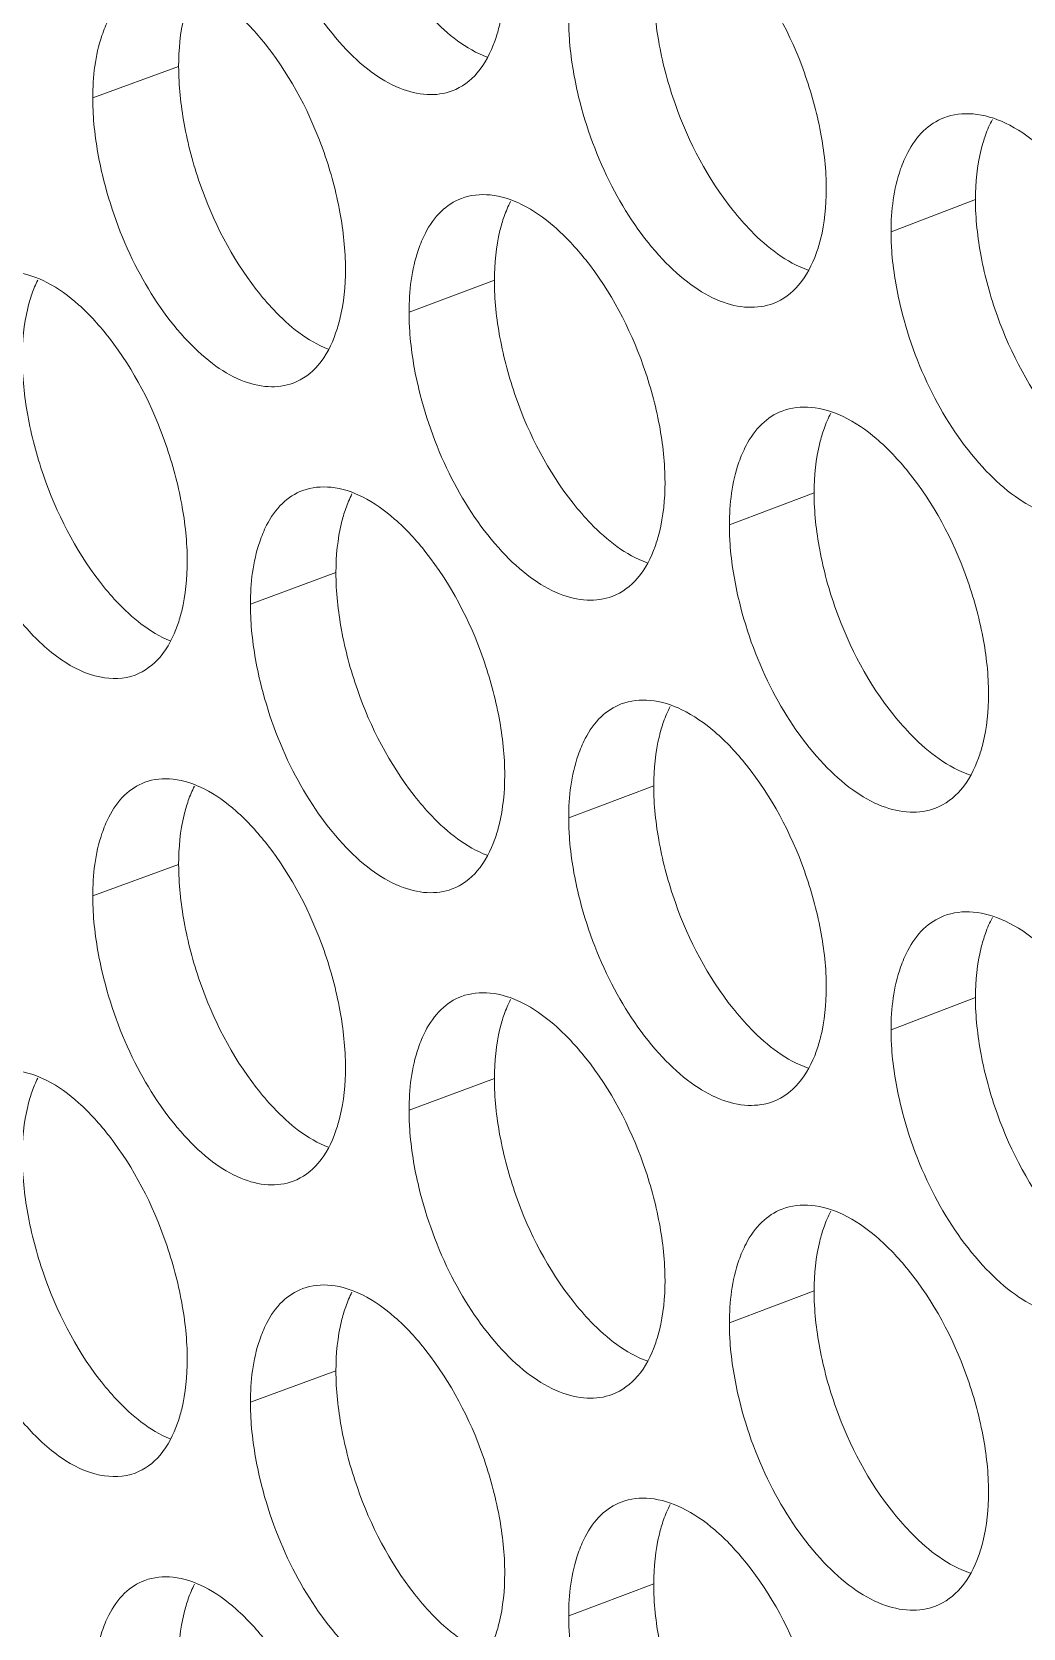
# Model space of a CAD drawing. Header units: millimetres. Extents: x 1177 to 4147, y 93 to 2194.
# Drawn here: x 2525.84 to 2535.62, y 917.84 to 933.59 of the extents above; entities that cross this region are included whole.
import ezdxf

# ---------------------------------------------------------------- set-up
doc = ezdxf.new("R2010")
doc.units = ezdxf.units.MM
doc.header["$LTSCALE"] = 0.1
doc.layers.get('0').update_dxf_attribs({"lineweight": 13})
doc.layers.add('标注', color=251, linetype='Continuous', lineweight=9)

# ---------------------------------------------------------------- blocks, each defined once
blk = doc.blocks.new('02')
at = {"layer": '标注'}
for p, q in [((4379.543, 924.483), (4378.332, 924.04)), ((4390.778, 922.609), (4389.588, 922.153)), ((4383.995, 921.468), (4382.792, 921.019)), ((4388.503, 918.474), (4387.309, 918.02)), ((4381.761, 917.347), (4380.555, 916.902)), ((4386.242, 914.343), (4385.043, 913.892)), ((4379.543, 913.233), (4378.332, 912.79)), ((4379.543, 913.233), (4378.332, 912.79)), ((4390.778, 911.359), (4389.588, 910.903)), ((4383.995, 910.218), (4382.792, 909.769)), ((4383.995, 910.218), (4382.792, 909.769)), ((4388.503, 907.224), (4387.309, 906.77)), ((4388.503, 907.224), (4387.309, 906.77)), ((4381.761, 906.097), (4380.555, 905.652)), ((4386.242, 903.093), (4385.043, 902.642))]:
    blk.add_line(p, q, dxfattribs=at)
for points, knots in [([(4380.692, 927.065), (4380.796, 926.63), (4381.094, 925.81), (4381.677, 924.927), (4382.226, 924.409), (4382.631, 924.167), (4383.031, 924.063), (4383.289, 924.096), (4383.401, 924.138)], [0, 0, 0, 0, 0.308628, 0.595689, 0.719688, 0.826459, 0.91799, 1, 1, 1, 1]), ([(4388.675, 922.749), (4388.675, 923.019), (4388.612, 923.58), (4388.314, 924.667), (4387.903, 925.442), (4387.549, 925.884)], [0, 0, 0, 0, 0.239784, 0.49717, 1, 1, 1, 1]), ([(4380.791, 924.765), (4380.659, 924.933), (4380.391, 925.23), (4379.941, 925.558), (4379.489, 925.714), (4379.191, 925.688), (4379.066, 925.642)], [0, 0, 0, 0, 0.313314, 0.581411, 0.805175, 1, 1, 1, 1]), ([(4384.002, 924.841), (4384.025, 924.907), (4384.112, 925.199), (4384.141, 925.507), (4384.141, 925.742)], [0, 0, 0, 0, 0.228498, 1, 1, 1, 1]), ([(4382.864, 925.455), (4382.942, 925.355), (4383.231, 925.018), (4383.595, 924.726), (4383.893, 924.613)], [0, 0, 0, 0, 0.284641, 1, 1, 1, 1]), ([(4386.242, 925.593), (4386.242, 925.323), (4386.303, 924.762), (4386.598, 923.674), (4387.006, 922.898), (4387.358, 922.456)], [0, 0, 0, 0, 0.239996, 0.497521, 1, 1, 1, 1]), ([(4379.679, 925.383), (4379.656, 925.318), (4379.571, 925.025), (4379.543, 924.718), (4379.543, 924.483)], [0, 0, 0, 0, 0.228131, 1, 1, 1, 1]), ([(4378.558, 925.151), (4378.52, 925.076), (4378.376, 924.723), (4378.332, 924.336), (4378.332, 924.04)], [0, 0, 0, 0, 0.220694, 1, 1, 1, 1]), ([(4385.043, 925.142), (4385.043, 925.055), (4385.057, 924.689), (4385.117, 924.326), (4385.183, 924.056)], [0, 0, 0, 0, 0.237713, 1, 1, 1, 1]), ([(4381.895, 921.622), (4381.895, 921.892), (4381.834, 922.453), (4381.542, 923.541), (4381.139, 924.319), (4380.791, 924.765)], [0, 0, 0, 0, 0.240004, 0.497624, 1, 1, 1, 1]), ([(4383.401, 924.138), (4383.537, 924.189), (4383.801, 924.39), (4383.945, 924.68), (4384.002, 924.841)], [0, 0, 0, 0, 0.459766, 1, 1, 1, 1]), ([(4379.543, 924.483), (4379.543, 924.212), (4379.603, 923.651), (4379.892, 922.562), (4380.291, 921.784), (4380.638, 921.338)], [0, 0, 0, 0, 0.240215, 0.497973, 1, 1, 1, 1]), ([(4378.332, 924.04), (4378.332, 923.953), (4378.345, 923.587), (4378.404, 923.224), (4378.468, 922.953)], [0, 0, 0, 0, 0.23764, 1, 1, 1, 1]), ([(4385.183, 924.056), (4385.288, 923.62), (4385.591, 922.799), (4386.183, 921.918), (4386.74, 921.404), (4387.151, 921.164), (4387.557, 921.064), (4387.818, 921.1), (4387.93, 921.143)], [0, 0, 0, 0, 0.307608, 0.594138, 0.718158, 0.825202, 0.917274, 1, 1, 1, 1]), ([(4390.334, 923.759), (4390.228, 923.718), (4390.022, 923.582), (4389.883, 923.382), (4389.824, 923.271)], [0, 0, 0, 0, 0.474323, 1, 1, 1, 1]), ([(4392.126, 922.907), (4391.988, 923.076), (4391.708, 923.372), (4391.24, 923.695), (4390.769, 923.842), (4390.463, 923.808), (4390.334, 923.759)], [0, 0, 0, 0, 0.310585, 0.577804, 0.802682, 1, 1, 1, 1]), ([(4390.919, 923.512), (4390.896, 923.446), (4390.808, 923.153), (4390.778, 922.845), (4390.778, 922.609)], [0, 0, 0, 0, 0.228851, 1, 1, 1, 1]), ([(4389.824, 923.271), (4389.785, 923.196), (4389.635, 922.842), (4389.588, 922.451), (4389.588, 922.153)], [0, 0, 0, 0, 0.221643, 1, 1, 1, 1]), ([(4378.468, 922.953), (4378.572, 922.518), (4378.867, 921.698), (4379.445, 920.815), (4379.99, 920.295), (4380.392, 920.051), (4380.79, 919.945), (4381.046, 919.978), (4381.157, 920.019)], [0, 0, 0, 0, 0.309142, 0.59647, 0.720459, 0.827093, 0.918352, 1, 1, 1, 1]), ([(4388.534, 921.847), (4388.558, 921.913), (4388.645, 922.206), (4388.675, 922.514), (4388.675, 922.749)], [0, 0, 0, 0, 0.228786, 1, 1, 1, 1]), ([(4383.531, 922.623), (4383.425, 922.583), (4383.218, 922.447), (4383.08, 922.245), (4383.022, 922.133)], [0, 0, 0, 0, 0.472462, 1, 1, 1, 1]), ([(4385.283, 921.755), (4385.148, 921.924), (4384.876, 922.221), (4384.419, 922.547), (4383.959, 922.699), (4383.658, 922.67), (4383.531, 922.623)], [0, 0, 0, 0, 0.312206, 0.579944, 0.804159, 1, 1, 1, 1]), ([(4390.778, 922.609), (4390.778, 922.339), (4390.841, 921.779), (4391.139, 920.692), (4391.552, 919.918), (4391.908, 919.477)], [0, 0, 0, 0, 0.239851, 0.497219, 1, 1, 1, 1]), ([(4384.133, 922.369), (4384.11, 922.303), (4384.024, 922.01), (4383.995, 921.703), (4383.995, 921.468)], [0, 0, 0, 0, 0.228418, 1, 1, 1, 1]), ([(4387.358, 922.456), (4387.439, 922.354), (4387.737, 922.013), (4388.112, 921.72), (4388.419, 921.612)], [0, 0, 0, 0, 0.284851, 1, 1, 1, 1]), ([(4383.022, 922.133), (4382.983, 922.058), (4382.837, 921.705), (4382.792, 921.316), (4382.792, 921.019)], [0, 0, 0, 0, 0.221061, 1, 1, 1, 1]), ([(4389.588, 922.153), (4389.588, 922.066), (4389.602, 921.701), (4389.663, 921.338), (4389.73, 921.067)], [0, 0, 0, 0, 0.237763, 1, 1, 1, 1]), ([(4387.93, 921.143), (4388.067, 921.195), (4388.331, 921.397), (4388.476, 921.687), (4388.534, 921.847)], [0, 0, 0, 0, 0.461212, 1, 1, 1, 1]), ([(4381.757, 920.721), (4381.78, 920.787), (4381.866, 921.079), (4381.895, 921.387), (4381.895, 921.622)], [0, 0, 0, 0, 0.228354, 1, 1, 1, 1]), ([(4386.401, 918.618), (4386.401, 918.888), (4386.339, 919.449), (4386.043, 920.536), (4385.635, 921.312), (4385.283, 921.755)], [0, 0, 0, 0, 0.239858, 0.497322, 1, 1, 1, 1]), ([(4378.566, 920.652), (4378.435, 920.821), (4378.17, 921.118), (4377.724, 921.446), (4377.275, 921.604), (4376.979, 921.579), (4376.855, 921.534)], [0, 0, 0, 0, 0.313876, 0.582158, 0.805693, 1, 1, 1, 1]), ([(4383.995, 921.468), (4383.995, 921.197), (4384.056, 920.636), (4384.349, 919.548), (4384.753, 918.771), (4385.104, 918.328)], [0, 0, 0, 0, 0.240069, 0.497672, 1, 1, 1, 1]), ([(4377.474, 921.274), (4377.451, 921.208), (4377.366, 920.915), (4377.338, 920.608), (4377.338, 920.373)], [0, 0, 0, 0, 0.227989, 1, 1, 1, 1]), ([(4380.638, 921.338), (4380.715, 921.238), (4381, 920.904), (4381.357, 920.612), (4381.651, 920.497)], [0, 0, 0, 0, 0.28452, 1, 1, 1, 1]), ([(4382.792, 921.019), (4382.792, 920.932), (4382.805, 920.567), (4382.865, 920.204), (4382.93, 919.933)], [0, 0, 0, 0, 0.237689, 1, 1, 1, 1]), ([(4389.73, 921.067), (4389.837, 920.631), (4390.144, 919.81), (4390.745, 918.931), (4391.31, 918.419), (4391.727, 918.183), (4392.138, 918.086), (4392.402, 918.126), (4392.516, 918.17)], [0, 0, 0, 0, 0.306595, 0.592601, 0.716644, 0.823962, 0.916568, 1, 1, 1, 1]), ([(4381.157, 920.019), (4381.293, 920.069), (4381.558, 920.27), (4381.7, 920.56), (4381.757, 920.721)], [0, 0, 0, 0, 0.459026, 1, 1, 1, 1]), ([(4379.664, 917.507), (4379.664, 917.777), (4379.603, 918.338), (4379.312, 919.427), (4378.913, 920.205), (4378.566, 920.652)], [0, 0, 0, 0, 0.240077, 0.497775, 1, 1, 1, 1]), ([(4377.338, 920.373), (4377.338, 920.103), (4377.398, 919.541), (4377.685, 918.452), (4378.082, 917.673), (4378.426, 917.225)], [0, 0, 0, 0, 0.240288, 0.498123, 1, 1, 1, 1]), ([(4382.93, 919.933), (4383.035, 919.497), (4383.336, 918.677), (4383.922, 917.795), (4384.475, 917.279), (4384.884, 917.038), (4385.287, 916.936), (4385.546, 916.971), (4385.658, 917.013)], [0, 0, 0, 0, 0.308117, 0.594911, 0.718921, 0.825829, 0.917631, 1, 1, 1, 1]), ([(4388.052, 919.625), (4387.946, 919.584), (4387.74, 919.449), (4387.602, 919.248), (4387.543, 919.137)], [0, 0, 0, 0, 0.473719, 1, 1, 1, 1]), ([(4389.831, 918.768), (4389.694, 918.937), (4389.417, 919.233), (4388.952, 919.557), (4388.485, 919.706), (4388.181, 919.674), (4388.052, 919.625)], [0, 0, 0, 0, 0.31112, 0.578509, 0.803168, 1, 1, 1, 1]), ([(4388.643, 919.376), (4388.62, 919.31), (4388.533, 919.017), (4388.503, 918.709), (4388.503, 918.474)], [0, 0, 0, 0, 0.228706, 1, 1, 1, 1]), ([(4387.543, 919.137), (4387.504, 919.062), (4387.355, 918.708), (4387.309, 918.317), (4387.309, 918.02)], [0, 0, 0, 0, 0.221445, 1, 1, 1, 1]), ([(4376.259, 918.846), (4376.391, 918.282), (4376.708, 917.478), (4377.334, 916.599), (4377.698, 916.251), (4377.889, 916.12)], [0, 0, 0, 0, 0.537696, 0.785444, 1, 1, 1, 1]), ([(4390.963, 915.635), (4390.963, 915.905), (4390.9, 916.466), (4390.6, 917.553), (4390.186, 918.327), (4389.831, 918.768)], [0, 0, 0, 0, 0.239711, 0.497019, 1, 1, 1, 1]), ([(4381.292, 918.505), (4381.185, 918.465), (4380.978, 918.33), (4380.841, 918.127), (4380.783, 918.014)], [0, 0, 0, 0, 0.471808, 1, 1, 1, 1]), ([(4383.03, 917.632), (4382.897, 917.801), (4382.626, 918.098), (4382.173, 918.424), (4381.717, 918.579), (4381.417, 918.551), (4381.292, 918.505)], [0, 0, 0, 0, 0.312757, 0.580674, 0.804664, 1, 1, 1, 1]), ([(4386.261, 917.717), (4386.285, 917.782), (4386.371, 918.075), (4386.401, 918.383), (4386.401, 918.618)], [0, 0, 0, 0, 0.228642, 1, 1, 1, 1]), ([(4388.503, 918.474), (4388.503, 918.203), (4388.565, 917.643), (4388.862, 916.555), (4389.272, 915.78), (4389.626, 915.339)], [0, 0, 0, 0, 0.239923, 0.49737, 1, 1, 1, 1]), ([(4381.899, 918.249), (4381.876, 918.183), (4381.79, 917.89), (4381.761, 917.583), (4381.761, 917.347)], [0, 0, 0, 0, 0.228275, 1, 1, 1, 1]), ([(4385.104, 918.328), (4385.183, 918.227), (4385.477, 917.888), (4385.846, 917.595), (4386.149, 917.485)], [0, 0, 0, 0, 0.284751, 1, 1, 1, 1]), ([(4380.783, 918.014), (4380.745, 917.94), (4380.599, 917.586), (4380.555, 917.198), (4380.555, 916.902)], [0, 0, 0, 0, 0.220876, 1, 1, 1, 1]), ([(4387.309, 918.02), (4387.309, 917.933), (4387.322, 917.567), (4387.383, 917.204), (4387.449, 916.934)], [0, 0, 0, 0, 0.237738, 1, 1, 1, 1]), ([(4384.141, 914.492), (4384.141, 914.762), (4384.079, 915.323), (4383.785, 916.411), (4383.38, 917.188), (4383.03, 917.632)], [0, 0, 0, 0, 0.239931, 0.497473, 1, 1, 1, 1]), ([(4385.658, 917.013), (4385.795, 917.064), (4386.059, 917.266), (4386.204, 917.556), (4386.261, 917.717)], [0, 0, 0, 0, 0.460494, 1, 1, 1, 1]), ([(4379.527, 916.606), (4379.55, 916.672), (4379.635, 916.964), (4379.664, 917.272), (4379.664, 917.507)], [0, 0, 0, 0, 0.22821, 1, 1, 1, 1]), ([(4381.761, 917.347), (4381.761, 917.077), (4381.822, 916.516), (4382.113, 915.428), (4382.515, 914.65), (4382.864, 914.205)], [0, 0, 0, 0, 0.240142, 0.497822, 1, 1, 1, 1]), ([(4378.426, 917.225), (4378.502, 917.127), (4378.782, 916.794), (4379.133, 916.504), (4379.423, 916.387)], [0, 0, 0, 0, 0.28439, 1, 1, 1, 1]), ([(4380.555, 916.902), (4380.555, 916.815), (4380.568, 916.449), (4380.628, 916.086), (4380.692, 915.815)], [0, 0, 0, 0, 0.237664, 1, 1, 1, 1]), ([(4387.449, 916.934), (4387.555, 916.498), (4387.861, 915.677), (4388.457, 914.797), (4389.018, 914.284), (4389.432, 914.046), (4389.841, 913.947), (4390.103, 913.985), (4390.216, 914.029)], [0, 0, 0, 0, 0.307101, 0.593368, 0.717399, 0.82458, 0.91692, 1, 1, 1, 1]), ([(4378.928, 915.904), (4379.064, 915.954), (4379.328, 916.155), (4379.47, 916.445), (4379.527, 916.606)], [0, 0, 0, 0, 0.458276, 1, 1, 1, 1]), ([(4377.889, 916.12), (4378.053, 916.008), (4378.387, 915.839), (4378.773, 915.847), (4378.928, 915.904)], [0, 0, 0, 0, 0.54679, 1, 1, 1, 1]), ([(4380.692, 915.815), (4380.796, 915.38), (4381.094, 914.56), (4381.677, 913.677), (4382.226, 913.159), (4382.631, 912.917), (4383.031, 912.813), (4383.289, 912.846), (4383.401, 912.888)], [0, 0, 0, 0, 0.308628, 0.595689, 0.719688, 0.826459, 0.91799, 1, 1, 1, 1]), ([(4387.549, 914.634), (4387.414, 914.803), (4387.139, 915.099), (4386.678, 915.424), (4386.215, 915.575), (4385.912, 915.544), (4385.785, 915.496)], [0, 0, 0, 0, 0.31166, 0.579222, 0.803661, 1, 1, 1, 1]), ([(4390.821, 914.733), (4390.845, 914.799), (4390.933, 915.092), (4390.963, 915.4), (4390.963, 915.635)], [0, 0, 0, 0, 0.228931, 1, 1, 1, 1]), ([(4385.785, 915.496), (4385.679, 915.456), (4385.472, 915.321), (4385.334, 915.119), (4385.276, 915.007)], [0, 0, 0, 0, 0.473099, 1, 1, 1, 1]), ([(4389.626, 915.339), (4389.708, 915.237), (4390.01, 914.894), (4390.393, 914.6), (4390.703, 914.494)], [0, 0, 0, 0, 0.284942, 1, 1, 1, 1]), ([(4386.381, 915.245), (4386.358, 915.179), (4386.271, 914.886), (4386.242, 914.578), (4386.242, 914.343)], [0, 0, 0, 0, 0.228562, 1, 1, 1, 1]), ([(4385.276, 915.007), (4385.237, 914.932), (4385.089, 914.579), (4385.043, 914.189), (4385.043, 913.892)], [0, 0, 0, 0, 0.221251, 1, 1, 1, 1]), ([(4388.675, 911.499), (4388.675, 911.769), (4388.612, 912.33), (4388.314, 913.417), (4387.903, 914.192), (4387.549, 914.634)], [0, 0, 0, 0, 0.239784, 0.49717, 1, 1, 1, 1]), ([(4390.216, 914.029), (4390.353, 914.081), (4390.617, 914.283), (4390.763, 914.573), (4390.821, 914.733)], [0, 0, 0, 0, 0.46192, 1, 1, 1, 1]), ([(4380.791, 913.515), (4380.659, 913.683), (4380.391, 913.98), (4379.941, 914.308), (4379.489, 914.464), (4379.191, 914.438), (4379.066, 914.392)], [0, 0, 0, 0, 0.313314, 0.581411, 0.805175, 1, 1, 1, 1]), ([(4380.791, 913.515), (4380.659, 913.683), (4380.391, 913.98), (4379.941, 914.308), (4379.489, 914.464), (4379.191, 914.438), (4379.066, 914.392)], [0, 0, 0, 0, 0.313314, 0.581411, 0.805175, 1, 1, 1, 1]), ([(4384.002, 913.591), (4384.025, 913.657), (4384.112, 913.949), (4384.141, 914.257), (4384.141, 914.492)], [0, 0, 0, 0, 0.228498, 1, 1, 1, 1]), ([(4379.066, 914.392), (4378.96, 914.353), (4378.752, 914.217), (4378.616, 914.014), (4378.558, 913.901)], [0, 0, 0, 0, 0.471136, 1, 1, 1, 1]), ([(4379.066, 914.392), (4378.96, 914.353), (4378.752, 914.217), (4378.616, 914.014), (4378.558, 913.901)], [0, 0, 0, 0, 0.471136, 1, 1, 1, 1]), ([(4382.864, 914.205), (4382.942, 914.105), (4383.231, 913.768), (4383.595, 913.476), (4383.893, 913.363)], [0, 0, 0, 0, 0.284641, 1, 1, 1, 1]), ([(4386.242, 914.343), (4386.242, 914.073), (4386.303, 913.512), (4386.598, 912.424), (4387.006, 911.648), (4387.358, 911.206)], [0, 0, 0, 0, 0.239996, 0.497521, 1, 1, 1, 1]), ([(4379.679, 914.133), (4379.656, 914.068), (4379.571, 913.775), (4379.543, 913.468), (4379.543, 913.233)], [0, 0, 0, 0, 0.228131, 1, 1, 1, 1]), ([(4379.679, 914.133), (4379.656, 914.068), (4379.571, 913.775), (4379.543, 913.468), (4379.543, 913.233)], [0, 0, 0, 0, 0.228131, 1, 1, 1, 1]), ([(4378.558, 913.901), (4378.52, 913.826), (4378.376, 913.473), (4378.332, 913.086), (4378.332, 912.79)], [0, 0, 0, 0, 0.220694, 1, 1, 1, 1]), ([(4378.558, 913.901), (4378.52, 913.826), (4378.376, 913.473), (4378.332, 913.086), (4378.332, 912.79)], [0, 0, 0, 0, 0.220694, 1, 1, 1, 1]), ([(4385.043, 913.892), (4385.043, 913.805), (4385.057, 913.439), (4385.117, 913.076), (4385.183, 912.806)], [0, 0, 0, 0, 0.237713, 1, 1, 1, 1]), ([(4381.895, 910.372), (4381.895, 910.642), (4381.834, 911.203), (4381.542, 912.291), (4381.139, 913.069), (4380.791, 913.515)], [0, 0, 0, 0, 0.240004, 0.497624, 1, 1, 1, 1]), ([(4381.895, 910.372), (4381.895, 910.642), (4381.834, 911.203), (4381.542, 912.291), (4381.139, 913.069), (4380.791, 913.515)], [0, 0, 0, 0, 0.240004, 0.497624, 1, 1, 1, 1]), ([(4383.401, 912.888), (4383.537, 912.939), (4383.801, 913.14), (4383.945, 913.43), (4384.002, 913.591)], [0, 0, 0, 0, 0.459766, 1, 1, 1, 1]), ([(4379.543, 913.233), (4379.543, 912.962), (4379.603, 912.401), (4379.892, 911.312), (4380.291, 910.534), (4380.638, 910.088)], [0, 0, 0, 0, 0.240215, 0.497973, 1, 1, 1, 1]), ([(4379.543, 913.233), (4379.543, 912.962), (4379.603, 912.401), (4379.892, 911.312), (4380.291, 910.534), (4380.638, 910.088)], [0, 0, 0, 0, 0.240215, 0.497973, 1, 1, 1, 1]), ([(4378.332, 912.79), (4378.332, 912.703), (4378.345, 912.337), (4378.404, 911.974), (4378.468, 911.703)], [0, 0, 0, 0, 0.23764, 1, 1, 1, 1]), ([(4378.332, 912.79), (4378.332, 912.703), (4378.345, 912.337), (4378.404, 911.974), (4378.468, 911.703)], [0, 0, 0, 0, 0.23764, 1, 1, 1, 1]), ([(4385.183, 912.806), (4385.288, 912.37), (4385.591, 911.549), (4386.183, 910.668), (4386.74, 910.154), (4387.151, 909.914), (4387.557, 909.814), (4387.818, 909.85), (4387.93, 909.893)], [0, 0, 0, 0, 0.307608, 0.594138, 0.718158, 0.825202, 0.917274, 1, 1, 1, 1]), ([(4390.334, 912.509), (4390.228, 912.468), (4390.022, 912.332), (4389.883, 912.132), (4389.824, 912.021)], [0, 0, 0, 0, 0.474323, 1, 1, 1, 1]), ([(4392.126, 911.657), (4391.988, 911.826), (4391.708, 912.122), (4391.24, 912.445), (4390.769, 912.592), (4390.463, 912.558), (4390.334, 912.509)], [0, 0, 0, 0, 0.310585, 0.577804, 0.802682, 1, 1, 1, 1]), ([(4390.919, 912.262), (4390.896, 912.196), (4390.808, 911.903), (4390.778, 911.595), (4390.778, 911.359)], [0, 0, 0, 0, 0.228851, 1, 1, 1, 1]), ([(4389.824, 912.021), (4389.785, 911.946), (4389.635, 911.592), (4389.588, 911.201), (4389.588, 910.903)], [0, 0, 0, 0, 0.221643, 1, 1, 1, 1]), ([(4378.468, 911.703), (4378.572, 911.268), (4378.867, 910.448), (4379.445, 909.565), (4379.99, 909.045), (4380.392, 908.801), (4380.79, 908.695), (4381.046, 908.728), (4381.157, 908.769)], [0, 0, 0, 0, 0.309142, 0.59647, 0.720459, 0.827093, 0.918352, 1, 1, 1, 1]), ([(4378.468, 911.703), (4378.572, 911.268), (4378.867, 910.448), (4379.445, 909.565), (4379.99, 909.045), (4380.392, 908.801), (4380.79, 908.695), (4381.046, 908.728), (4381.157, 908.769)], [0, 0, 0, 0, 0.309142, 0.59647, 0.720459, 0.827093, 0.918352, 1, 1, 1, 1]), ([(4388.534, 910.597), (4388.558, 910.663), (4388.645, 910.956), (4388.675, 911.264), (4388.675, 911.499)], [0, 0, 0, 0, 0.228786, 1, 1, 1, 1]), ([(4383.531, 911.373), (4383.425, 911.333), (4383.218, 911.197), (4383.08, 910.995), (4383.022, 910.883)], [0, 0, 0, 0, 0.472462, 1, 1, 1, 1]), ([(4383.531, 911.373), (4383.425, 911.333), (4383.218, 911.197), (4383.08, 910.995), (4383.022, 910.883)], [0, 0, 0, 0, 0.472462, 1, 1, 1, 1]), ([(4385.283, 910.505), (4385.148, 910.674), (4384.876, 910.971), (4384.419, 911.297), (4383.959, 911.449), (4383.658, 911.42), (4383.531, 911.373)], [0, 0, 0, 0, 0.312206, 0.579944, 0.804159, 1, 1, 1, 1]), ([(4385.283, 910.505), (4385.148, 910.674), (4384.876, 910.971), (4384.419, 911.297), (4383.959, 911.449), (4383.658, 911.42), (4383.531, 911.373)], [0, 0, 0, 0, 0.312206, 0.579944, 0.804159, 1, 1, 1, 1]), ([(4390.778, 911.359), (4390.778, 911.089), (4390.841, 910.529), (4391.139, 909.442), (4391.552, 908.668), (4391.908, 908.227)], [0, 0, 0, 0, 0.239851, 0.497219, 1, 1, 1, 1]), ([(4384.133, 911.119), (4384.11, 911.053), (4384.024, 910.76), (4383.995, 910.453), (4383.995, 910.218)], [0, 0, 0, 0, 0.228418, 1, 1, 1, 1]), ([(4384.133, 911.119), (4384.11, 911.053), (4384.024, 910.76), (4383.995, 910.453), (4383.995, 910.218)], [0, 0, 0, 0, 0.228418, 1, 1, 1, 1]), ([(4387.358, 911.206), (4387.439, 911.104), (4387.737, 910.763), (4388.112, 910.47), (4388.419, 910.362)], [0, 0, 0, 0, 0.284851, 1, 1, 1, 1]), ([(4383.022, 910.883), (4382.983, 910.808), (4382.837, 910.455), (4382.792, 910.066), (4382.792, 909.769)], [0, 0, 0, 0, 0.221061, 1, 1, 1, 1]), ([(4383.022, 910.883), (4382.983, 910.808), (4382.837, 910.455), (4382.792, 910.066), (4382.792, 909.769)], [0, 0, 0, 0, 0.221061, 1, 1, 1, 1]), ([(4389.588, 910.903), (4389.588, 910.816), (4389.602, 910.451), (4389.663, 910.088), (4389.73, 909.817)], [0, 0, 0, 0, 0.237763, 1, 1, 1, 1]), ([(4387.93, 909.893), (4388.067, 909.945), (4388.331, 910.147), (4388.476, 910.437), (4388.534, 910.597)], [0, 0, 0, 0, 0.461212, 1, 1, 1, 1]), ([(4381.757, 909.471), (4381.78, 909.537), (4381.866, 909.829), (4381.895, 910.137), (4381.895, 910.372)], [0, 0, 0, 0, 0.228354, 1, 1, 1, 1]), ([(4381.757, 909.471), (4381.78, 909.537), (4381.866, 909.829), (4381.895, 910.137), (4381.895, 910.372)], [0, 0, 0, 0, 0.228354, 1, 1, 1, 1]), ([(4386.401, 907.368), (4386.401, 907.638), (4386.339, 908.199), (4386.043, 909.286), (4385.635, 910.062), (4385.283, 910.505)], [0, 0, 0, 0, 0.239858, 0.497322, 1, 1, 1, 1]), ([(4386.401, 907.368), (4386.401, 907.638), (4386.339, 908.199), (4386.043, 909.286), (4385.635, 910.062), (4385.283, 910.505)], [0, 0, 0, 0, 0.239858, 0.497322, 1, 1, 1, 1]), ([(4378.566, 909.402), (4378.435, 909.571), (4378.17, 909.868), (4377.724, 910.196), (4377.275, 910.354), (4376.979, 910.329), (4376.855, 910.284)], [0, 0, 0, 0, 0.313876, 0.582158, 0.805693, 1, 1, 1, 1]), ([(4383.995, 910.218), (4383.995, 909.947), (4384.056, 909.386), (4384.349, 908.298), (4384.753, 907.521), (4385.104, 907.078)], [0, 0, 0, 0, 0.240069, 0.497672, 1, 1, 1, 1]), ([(4383.995, 910.218), (4383.995, 909.947), (4384.056, 909.386), (4384.349, 908.298), (4384.753, 907.521), (4385.104, 907.078)], [0, 0, 0, 0, 0.240069, 0.497672, 1, 1, 1, 1]), ([(4377.474, 910.024), (4377.451, 909.958), (4377.366, 909.665), (4377.338, 909.358), (4377.338, 909.123)], [0, 0, 0, 0, 0.227989, 1, 1, 1, 1]), ([(4380.638, 910.088), (4380.715, 909.988), (4381, 909.654), (4381.357, 909.362), (4381.651, 909.247)], [0, 0, 0, 0, 0.28452, 1, 1, 1, 1]), ([(4380.638, 910.088), (4380.715, 909.988), (4381, 909.654), (4381.357, 909.362), (4381.651, 909.247)], [0, 0, 0, 0, 0.28452, 1, 1, 1, 1]), ([(4382.792, 909.769), (4382.792, 909.682), (4382.805, 909.317), (4382.865, 908.954), (4382.93, 908.683)], [0, 0, 0, 0, 0.237689, 1, 1, 1, 1]), ([(4382.792, 909.769), (4382.792, 909.682), (4382.805, 909.317), (4382.865, 908.954), (4382.93, 908.683)], [0, 0, 0, 0, 0.237689, 1, 1, 1, 1]), ([(4389.73, 909.817), (4389.837, 909.381), (4390.144, 908.56), (4390.745, 907.681), (4391.31, 907.169), (4391.727, 906.933), (4392.138, 906.836), (4392.402, 906.876), (4392.516, 906.92)], [0, 0, 0, 0, 0.306595, 0.592601, 0.716644, 0.823962, 0.916568, 1, 1, 1, 1]), ([(4381.157, 908.769), (4381.293, 908.819), (4381.558, 909.02), (4381.7, 909.31), (4381.757, 909.471)], [0, 0, 0, 0, 0.459026, 1, 1, 1, 1]), ([(4381.157, 908.769), (4381.293, 908.819), (4381.558, 909.02), (4381.7, 909.31), (4381.757, 909.471)], [0, 0, 0, 0, 0.459026, 1, 1, 1, 1]), ([(4379.664, 906.257), (4379.664, 906.527), (4379.603, 907.088), (4379.312, 908.177), (4378.913, 908.955), (4378.566, 909.402)], [0, 0, 0, 0, 0.240077, 0.497775, 1, 1, 1, 1]), ([(4377.338, 909.123), (4377.338, 908.853), (4377.398, 908.291), (4377.685, 907.202), (4378.082, 906.423), (4378.426, 905.975)], [0, 0, 0, 0, 0.240288, 0.498123, 1, 1, 1, 1]), ([(4382.93, 908.683), (4383.035, 908.247), (4383.336, 907.427), (4383.922, 906.545), (4384.475, 906.029), (4384.884, 905.788), (4385.287, 905.686), (4385.546, 905.721), (4385.658, 905.763)], [0, 0, 0, 0, 0.308117, 0.594911, 0.718921, 0.825829, 0.917631, 1, 1, 1, 1]), ([(4382.93, 908.683), (4383.035, 908.247), (4383.336, 907.427), (4383.922, 906.545), (4384.475, 906.029), (4384.884, 905.788), (4385.287, 905.686), (4385.546, 905.721), (4385.658, 905.763)], [0, 0, 0, 0, 0.308117, 0.594911, 0.718921, 0.825829, 0.917631, 1, 1, 1, 1]), ([(4388.052, 908.375), (4387.946, 908.334), (4387.74, 908.199), (4387.602, 907.998), (4387.543, 907.887)], [0, 0, 0, 0, 0.473719, 1, 1, 1, 1]), ([(4388.052, 908.375), (4387.946, 908.334), (4387.74, 908.199), (4387.602, 907.998), (4387.543, 907.887)], [0, 0, 0, 0, 0.473719, 1, 1, 1, 1]), ([(4389.831, 907.518), (4389.694, 907.687), (4389.417, 907.983), (4388.952, 908.307), (4388.485, 908.456), (4388.181, 908.424), (4388.052, 908.375)], [0, 0, 0, 0, 0.31112, 0.578509, 0.803168, 1, 1, 1, 1]), ([(4389.831, 907.518), (4389.694, 907.687), (4389.417, 907.983), (4388.952, 908.307), (4388.485, 908.456), (4388.181, 908.424), (4388.052, 908.375)], [0, 0, 0, 0, 0.31112, 0.578509, 0.803168, 1, 1, 1, 1]), ([(4388.643, 908.126), (4388.62, 908.06), (4388.533, 907.767), (4388.503, 907.459), (4388.503, 907.224)], [0, 0, 0, 0, 0.228706, 1, 1, 1, 1]), ([(4388.643, 908.126), (4388.62, 908.06), (4388.533, 907.767), (4388.503, 907.459), (4388.503, 907.224)], [0, 0, 0, 0, 0.228706, 1, 1, 1, 1]), ([(4387.543, 907.887), (4387.504, 907.812), (4387.355, 907.458), (4387.309, 907.067), (4387.309, 906.77)], [0, 0, 0, 0, 0.221445, 1, 1, 1, 1]), ([(4387.543, 907.887), (4387.504, 907.812), (4387.355, 907.458), (4387.309, 907.067), (4387.309, 906.77)], [0, 0, 0, 0, 0.221445, 1, 1, 1, 1]), ([(4376.259, 907.596), (4376.391, 907.032), (4376.708, 906.228), (4377.334, 905.349), (4377.698, 905.001), (4377.889, 904.87)], [0, 0, 0, 0, 0.537696, 0.785444, 1, 1, 1, 1]), ([(4390.963, 904.385), (4390.963, 904.655), (4390.9, 905.216), (4390.6, 906.303), (4390.186, 907.077), (4389.831, 907.518)], [0, 0, 0, 0, 0.239711, 0.497019, 1, 1, 1, 1]), ([(4390.963, 904.385), (4390.963, 904.655), (4390.9, 905.216), (4390.6, 906.303), (4390.186, 907.077), (4389.831, 907.518)], [0, 0, 0, 0, 0.239711, 0.497019, 1, 1, 1, 1]), ([(4381.292, 907.255), (4381.185, 907.215), (4380.978, 907.08), (4380.841, 906.877), (4380.783, 906.764)], [0, 0, 0, 0, 0.471808, 1, 1, 1, 1]), ([(4383.03, 906.382), (4382.897, 906.551), (4382.626, 906.848), (4382.173, 907.174), (4381.717, 907.329), (4381.417, 907.301), (4381.292, 907.255)], [0, 0, 0, 0, 0.312757, 0.580674, 0.804664, 1, 1, 1, 1]), ([(4386.261, 906.467), (4386.285, 906.532), (4386.371, 906.825), (4386.401, 907.133), (4386.401, 907.368)], [0, 0, 0, 0, 0.228642, 1, 1, 1, 1]), ([(4386.261, 906.467), (4386.285, 906.532), (4386.371, 906.825), (4386.401, 907.133), (4386.401, 907.368)], [0, 0, 0, 0, 0.228642, 1, 1, 1, 1]), ([(4388.503, 907.224), (4388.503, 906.953), (4388.565, 906.393), (4388.862, 905.305), (4389.272, 904.53), (4389.626, 904.089)], [0, 0, 0, 0, 0.239923, 0.49737, 1, 1, 1, 1]), ([(4388.503, 907.224), (4388.503, 906.953), (4388.565, 906.393), (4388.862, 905.305), (4389.272, 904.53), (4389.626, 904.089)], [0, 0, 0, 0, 0.239923, 0.49737, 1, 1, 1, 1]), ([(4381.899, 906.999), (4381.876, 906.933), (4381.79, 906.64), (4381.761, 906.333), (4381.761, 906.097)], [0, 0, 0, 0, 0.228275, 1, 1, 1, 1]), ([(4385.104, 907.078), (4385.183, 906.977), (4385.477, 906.638), (4385.846, 906.345), (4386.149, 906.235)], [0, 0, 0, 0, 0.284751, 1, 1, 1, 1]), ([(4385.104, 907.078), (4385.183, 906.977), (4385.477, 906.638), (4385.846, 906.345), (4386.149, 906.235)], [0, 0, 0, 0, 0.284751, 1, 1, 1, 1]), ([(4380.783, 906.764), (4380.745, 906.69), (4380.599, 906.336), (4380.555, 905.948), (4380.555, 905.652)], [0, 0, 0, 0, 0.220876, 1, 1, 1, 1]), ([(4387.309, 906.77), (4387.309, 906.683), (4387.322, 906.317), (4387.383, 905.954), (4387.449, 905.684)], [0, 0, 0, 0, 0.237738, 1, 1, 1, 1]), ([(4387.309, 906.77), (4387.309, 906.683), (4387.322, 906.317), (4387.383, 905.954), (4387.449, 905.684)], [0, 0, 0, 0, 0.237738, 1, 1, 1, 1]), ([(4384.141, 903.242), (4384.141, 903.512), (4384.079, 904.073), (4383.785, 905.161), (4383.38, 905.938), (4383.03, 906.382)], [0, 0, 0, 0, 0.239931, 0.497473, 1, 1, 1, 1]), ([(4385.658, 905.763), (4385.795, 905.814), (4386.059, 906.016), (4386.204, 906.306), (4386.261, 906.467)], [0, 0, 0, 0, 0.460494, 1, 1, 1, 1]), ([(4385.658, 905.763), (4385.795, 905.814), (4386.059, 906.016), (4386.204, 906.306), (4386.261, 906.467)], [0, 0, 0, 0, 0.460494, 1, 1, 1, 1]), ([(4379.527, 905.356), (4379.55, 905.422), (4379.635, 905.714), (4379.664, 906.022), (4379.664, 906.257)], [0, 0, 0, 0, 0.22821, 1, 1, 1, 1]), ([(4381.761, 906.097), (4381.761, 905.827), (4381.822, 905.266), (4382.113, 904.178), (4382.515, 903.4), (4382.864, 902.955)], [0, 0, 0, 0, 0.240142, 0.497822, 1, 1, 1, 1]), ([(4378.426, 905.975), (4378.502, 905.877), (4378.782, 905.544), (4379.133, 905.254), (4379.423, 905.137)], [0, 0, 0, 0, 0.28439, 1, 1, 1, 1]), ([(4380.555, 905.652), (4380.555, 905.565), (4380.568, 905.199), (4380.628, 904.836), (4380.692, 904.565)], [0, 0, 0, 0, 0.237664, 1, 1, 1, 1]), ([(4387.449, 905.684), (4387.555, 905.248), (4387.861, 904.427), (4388.457, 903.547), (4389.018, 903.034), (4389.432, 902.796), (4389.841, 902.697), (4390.103, 902.735), (4390.216, 902.779)], [0, 0, 0, 0, 0.307101, 0.593368, 0.717399, 0.82458, 0.91692, 1, 1, 1, 1]), ([(4387.449, 905.684), (4387.555, 905.248), (4387.861, 904.427), (4388.457, 903.547), (4389.018, 903.034), (4389.432, 902.796), (4389.841, 902.697), (4390.103, 902.735), (4390.216, 902.779)], [0, 0, 0, 0, 0.307101, 0.593368, 0.717399, 0.82458, 0.91692, 1, 1, 1, 1]), ([(4378.928, 904.654), (4379.064, 904.704), (4379.328, 904.905), (4379.47, 905.195), (4379.527, 905.356)], [0, 0, 0, 0, 0.458276, 1, 1, 1, 1]), ([(4377.889, 904.87), (4378.053, 904.758), (4378.387, 904.589), (4378.773, 904.597), (4378.928, 904.654)], [0, 0, 0, 0, 0.54679, 1, 1, 1, 1]), ([(4380.692, 904.565), (4380.796, 904.13), (4381.094, 903.31), (4381.677, 902.427), (4382.226, 901.909), (4382.631, 901.667), (4383.031, 901.563), (4383.289, 901.596), (4383.401, 901.638)], [0, 0, 0, 0, 0.308628, 0.595689, 0.719688, 0.826459, 0.91799, 1, 1, 1, 1]), ([(4387.549, 903.384), (4387.414, 903.553), (4387.139, 903.849), (4386.678, 904.174), (4386.215, 904.325), (4385.912, 904.294), (4385.785, 904.246)], [0, 0, 0, 0, 0.31166, 0.579222, 0.803661, 1, 1, 1, 1]), ([(4390.821, 903.483), (4390.845, 903.549), (4390.933, 903.842), (4390.963, 904.15), (4390.963, 904.385)], [0, 0, 0, 0, 0.228931, 1, 1, 1, 1]), ([(4390.821, 903.483), (4390.845, 903.549), (4390.933, 903.842), (4390.963, 904.15), (4390.963, 904.385)], [0, 0, 0, 0, 0.228931, 1, 1, 1, 1]), ([(4385.785, 904.246), (4385.679, 904.206), (4385.472, 904.071), (4385.334, 903.869), (4385.276, 903.757)], [0, 0, 0, 0, 0.473099, 1, 1, 1, 1]), ([(4389.626, 904.089), (4389.708, 903.987), (4390.01, 903.644), (4390.393, 903.35), (4390.703, 903.244)], [0, 0, 0, 0, 0.284942, 1, 1, 1, 1]), ([(4389.626, 904.089), (4389.708, 903.987), (4390.01, 903.644), (4390.393, 903.35), (4390.703, 903.244)], [0, 0, 0, 0, 0.284942, 1, 1, 1, 1]), ([(4386.381, 903.995), (4386.358, 903.929), (4386.271, 903.636), (4386.242, 903.328), (4386.242, 903.093)], [0, 0, 0, 0, 0.228562, 1, 1, 1, 1]), ([(4385.276, 903.757), (4385.237, 903.682), (4385.089, 903.329), (4385.043, 902.939), (4385.043, 902.642)], [0, 0, 0, 0, 0.221251, 1, 1, 1, 1]), ([(4388.675, 900.249), (4388.675, 900.519), (4388.612, 901.08), (4388.314, 902.167), (4387.903, 902.942), (4387.549, 903.384)], [0, 0, 0, 0, 0.239784, 0.49717, 1, 1, 1, 1]), ([(4390.216, 902.779), (4390.353, 902.831), (4390.617, 903.033), (4390.763, 903.323), (4390.821, 903.483)], [0, 0, 0, 0, 0.46192, 1, 1, 1, 1]), ([(4390.216, 902.779), (4390.353, 902.831), (4390.617, 903.033), (4390.763, 903.323), (4390.821, 903.483)], [0, 0, 0, 0, 0.46192, 1, 1, 1, 1]), ([(4380.791, 902.265), (4380.659, 902.433), (4380.391, 902.73), (4379.941, 903.058), (4379.489, 903.214), (4379.191, 903.188), (4379.066, 903.142)], [0, 0, 0, 0, 0.313314, 0.581411, 0.805175, 1, 1, 1, 1]), ([(4384.002, 902.341), (4384.025, 902.407), (4384.112, 902.699), (4384.141, 903.007), (4384.141, 903.242)], [0, 0, 0, 0, 0.228498, 1, 1, 1, 1]), ([(4379.066, 903.142), (4378.96, 903.103), (4378.752, 902.967), (4378.616, 902.764), (4378.558, 902.651)], [0, 0, 0, 0, 0.471136, 1, 1, 1, 1]), ([(4382.864, 902.955), (4382.942, 902.855), (4383.231, 902.518), (4383.595, 902.226), (4383.893, 902.113)], [0, 0, 0, 0, 0.284641, 1, 1, 1, 1]), ([(4386.242, 903.093), (4386.242, 902.823), (4386.303, 902.262), (4386.598, 901.174), (4387.006, 900.398), (4387.358, 899.956)], [0, 0, 0, 0, 0.239996, 0.497521, 1, 1, 1, 1]), ([(4379.679, 902.883), (4379.656, 902.818), (4379.571, 902.525), (4379.543, 902.218), (4379.543, 901.983)], [0, 0, 0, 0, 0.228131, 1, 1, 1, 1]), ([(4378.558, 902.651), (4378.52, 902.576), (4378.376, 902.223), (4378.332, 901.836), (4378.332, 901.54)], [0, 0, 0, 0, 0.220694, 1, 1, 1, 1]), ([(4385.043, 902.642), (4385.043, 902.555), (4385.057, 902.189), (4385.117, 901.826), (4385.183, 901.556)], [0, 0, 0, 0, 0.237713, 1, 1, 1, 1])]:
    blk.add_open_spline(points, degree=3, knots=knots, dxfattribs=at)
for points in [[(4391.018, 923.736), (4390.979, 923.664), (4390.947, 923.589), (4390.919, 923.512)], [(4384.224, 922.58), (4384.189, 922.512), (4384.159, 922.441), (4384.133, 922.369)], [(4377.556, 921.472), (4377.525, 921.408), (4377.497, 921.341), (4377.474, 921.274)], [(4388.739, 919.595), (4388.702, 919.525), (4388.67, 919.451), (4388.643, 919.376)], [(4381.987, 918.456), (4381.953, 918.389), (4381.924, 918.319), (4381.899, 918.249)], [(4386.474, 915.46), (4386.438, 915.391), (4386.407, 915.319), (4386.381, 915.245)], [(4379.765, 914.336), (4379.732, 914.271), (4379.704, 914.203), (4379.679, 914.133)], [(4379.765, 914.336), (4379.732, 914.271), (4379.704, 914.203), (4379.679, 914.133)], [(4391.018, 912.486), (4390.979, 912.414), (4390.947, 912.339), (4390.919, 912.262)], [(4384.224, 911.33), (4384.189, 911.262), (4384.159, 911.191), (4384.133, 911.119)], [(4384.224, 911.33), (4384.189, 911.262), (4384.159, 911.191), (4384.133, 911.119)], [(4377.556, 910.222), (4377.525, 910.158), (4377.497, 910.091), (4377.474, 910.024)], [(4388.739, 908.345), (4388.702, 908.275), (4388.67, 908.201), (4388.643, 908.126)], [(4388.739, 908.345), (4388.702, 908.275), (4388.67, 908.201), (4388.643, 908.126)], [(4381.987, 907.206), (4381.953, 907.139), (4381.924, 907.069), (4381.899, 906.999)], [(4386.474, 904.21), (4386.438, 904.141), (4386.407, 904.069), (4386.381, 903.995)], [(4379.765, 903.086), (4379.732, 903.021), (4379.704, 902.953), (4379.679, 902.883)]]:
    blk.add_open_spline(points, degree=3, dxfattribs=at)

msp = doc.modelspace()

# ---------------------------------------------------------------- block references
at = {"xscale": 0.7, "yscale": 0.7, "zscale": 0.7}
msp.add_blockref('02', (-538.391, 286.112), dxfattribs=at)

doc.saveas('drawing.dxf')
